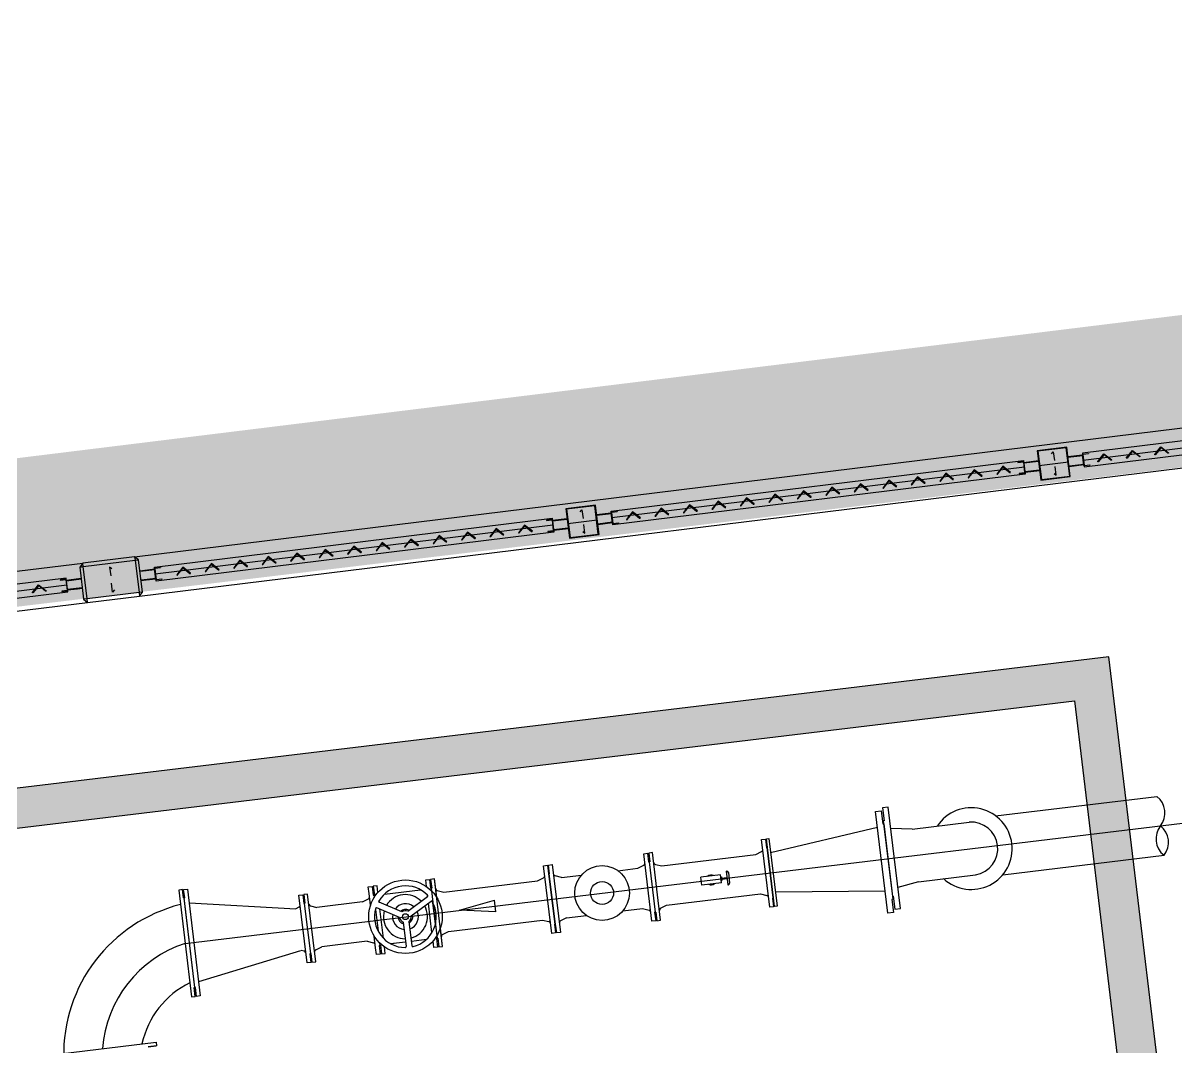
# Model space of a CAD drawing. Extents: x -15449 to 568150, y -1239737 to 53667.
# Drawn here: x 15413.226 to 15415.221, y 7579.547 to 7581.318 of the extents above; entities that cross this region are included whole.
import ezdxf

# ---------------------------------------------------------------- set-up
doc = ezdxf.new("R2010")
doc.units = 0
doc.header["$LTSCALE"] = 8
doc.linetypes.add('X-F10A-LAY-S0-00-ASITE-002$0$HIDDEN', pattern=[0.375, 0.25, -0.125])
doc.layers.get('0').update_dxf_attribs({"color": 1, "linetype": 'CONTINUOUS'})
doc.layers.add('boundary line', color=1, linetype='CONTINUOUS')
doc.layers.add('KEY PLANE', color=8, linetype='CONTINUOUS')
doc.layers.add('Title Blocks', color=255, linetype='CONTINUOUS', lineweight=9)

# ---------------------------------------------------------------- blocks, each defined once
blk = doc.blocks.new('key plane')
at = {"layer": 'KEY PLANE'}
h = blk.add_hatch(dxfattribs=at)
h.set_pattern_fill('AR-CONC', color=256, angle=6.863, style=0)
h.set_pattern_definition([(56.863, (213074.15, -153455.4), (182.7839, 5.9454), [19.05, -209.55]), (1.863, (213074.15, -153455.4), (-57.8208, 185.4763), [15.24, -167.64]), (107.314, (213089.38, -153454.9), (124.9639, 191.4209), [16.19, -178.09]), (53.0472, (213068.08, -153404.97), (274.1606, -9.3483), [28.575, -314.325]), (103.4986, (213090.92, -153405.75), (206.1369, 274.0215), [24.285, -267.135]), (358.047, (213068.08, -153404.97), (206.1373, 274.021), [22.86, -251.46]), (27.863, (213094.81, -153414.54), (162.7488, -83.4154), [19.05, -209.55]), (332.863, (213094.81, -153414.54), (39.3495, 190.2533), [15.24, -167.64]), (78.3144, (213108.38, -153421.5), (202.0979, 106.8382), [16.19, -178.09]), (44.363, (213074.15, -153455.403), (-7.0375, 84.31825), [0, -165.608, 0, -170.18, 0, -168.275]), (14.363, (213074.15, -153455.4), (54.36973, 107.44742), [0, -97.028, 0, -161.798, 0, -64.135]), (334.363, (213017.91, -153462.17), (135.30361, 10.5148), [0, -63.5, 0, -198.12, 0, -262.89]), (324.363, (212992.69, -153465.21), (144.02944, 42.9451), [0, -82.55, 0, -131.572, 0, -186.69])])
h.paths.add_polyline_path([(228973.9, -139618.5), (228950, -139419.9), (239374.8, -138165.2), (240091.7, -144122.2), (229667, -145376.9), (229093.4, -140611.3), (228894.8, -140635.2), (229492.3, -145599.4), (240314.2, -144296.9), (239549.4, -137942.7), (228727.5, -139245.2), (228775.3, -139642.4)])
at = {"linetype": 'X-F10A-LAY-S0-00-ASITE-002$0$HIDDEN', "ltscale": 5, "const_width": 500, "elevation": -113026.9}
blk.add_lwpolyline([(123788.2, -35737.6), (215823.3, -24422.9), (263268, -133596.2), (157601.7, -146587.2), (153087.6, -109885.8), (136684.2, -100431.9), (134424, -98736.9), (132656.9, -96683.4), (131398.4, -94229.9), (130750.5, -91530.8), (129558.6, -83102.8)], close=True, dxfattribs=at)
at = {"layer": 'boundary line', "const_width": 500, "elevation": -113026.9}
blk.add_lwpolyline([(123788.2, -35737.6), (215823.3, -24422.9), (263375.9, -133924.9), (157601.7, -146587.2), (153063.2, -109864.4), (138816.7, -101768.5), (134424, -98736.9), (132656.9, -96683.4), (131398.4, -94229.9), (130750.5, -91530.8), (129961.7, -85952.9)], close=True, dxfattribs=at)
at = {"layer": 'KEY PLANE'}
for p, q in [((234625.5, -137436.8, -113046.1), (243891.8, -136297.6, -113046.1)), ((234649.9, -137635.3, -113026.9), (243916.2, -136496.1, -113026.9)), ((239419.7, -136948.1, -109517.8), (241504, -136691.9, -114781.4)), ((239419.7, -136948.1, -113026.9), (241504, -136691.9, -113026.9)), ((239416.7, -136923.3, -109517.8), (239342.2, -136932.5, -113026.9)), ((239416.7, -136923.3, -113026.9), (239342.2, -136932.5, -113026.9)), ((239118.9, -136959.9, -109517.8), (239193.4, -136950.8, -113026.9)), ((239118.9, -136959.9, -113026.9), (239193.4, -136950.8, -113026.9)), ((239119.3, -136962.9, -109517.8), (239193.7, -136953.8, -113026.9)), ((239119.3, -136962.9, -113026.9), (239193.7, -136953.8, -113026.9)), ((239196.4, -136975.6, -113026.9), (239345.3, -136957.3, -113026.9)), ((239417, -136926.3, -109517.8), (239342.6, -136935.5, -113026.9)), ((239417, -136926.3, -113026.9), (239342.6, -136935.5, -113026.9)), ((239422.4, -136970, -109517.8), (239348, -136979.1, -113026.9)), ((239422.4, -136970, -113026.9), (239348, -136979.1, -113026.9)), ((239422.8, -136973, -109517.8), (239348.3, -136982.1, -113026.9)), ((239422.8, -136973, -113026.9), (239348.3, -136982.1, -113026.9)), ((239122, -136984.8, -109517.8), (237037.7, -137241, -114781.4)), ((239122, -136984.8, -113026.9), (237037.7, -137241, -113026.9)), ((239124.7, -137006.6, -109517.8), (239199.1, -136997.4, -113026.9)), ((239124.7, -137006.6, -113026.9), (239199.1, -136997.4, -113026.9)), ((239125, -137009.6, -109517.8), (239199.5, -137000.4, -113026.9)), ((239125, -137009.6, -113026.9), (239199.5, -137000.4, -113026.9)), ((236736.9, -137252.8, -109517.8), (236811.3, -137243.6, -113026.9)), ((236737.2, -137255.8, -109517.8), (236811.7, -137246.6, -113026.9)), ((236814.3, -137268.4, -113026.9), (236963.2, -137250.1, -113026.9)), ((237034.6, -137216.2, -109517.8), (236960.2, -137225.3, -113026.8)), ((237034.6, -137216.2, -113026.9), (236960.2, -137225.3, -113026.9)), ((237035, -137219.2, -109517.8), (236960.5, -137228.3, -113026.9)), ((237035, -137219.2, -113026.9), (236960.5, -137228.3, -113026.9)), ((237040.3, -137262.8, -109517.8), (236965.9, -137272, -113026.9)), ((237040.3, -137262.8, -113026.9), (236965.9, -137272, -113026.9)), ((237040.7, -137265.8, -109517.8), (236966.3, -137275, -113026.8)), ((237040.7, -137265.8, -113026.9), (236966.3, -137275, -113026.9)), ((236739.9, -137277.6, -109517.8), (234730, -137524.7, -114781.4)), ((236742.6, -137299.4, -109517.8), (236817, -137290.3, -113026.9)), ((236743, -137302.4, -109517.8), (236817.4, -137293.3, -113026.9)), ((225097.3, -138608.2, -113046.1), (234363.5, -137469, -113046.1)), ((234677.4, -137506, -111857.2), (234652.5, -137509, -113026.9)), ((234727.4, -137502.9, -109517.8), (234652.9, -137512, -113026.9)), ((234727, -137499.9, -109517.8), (234677.4, -137506, -111857.2)), ((234280.3, -137554.8, -109517.8), (234330, -137548.7, -111857.2)), ((234280.7, -137557.8, -109517.8), (234355.2, -137548.6, -113026.9)), ((234330, -137548.7, -111857.2), (234354.8, -137545.6, -113026.9)), ((234732.7, -137546.5, -109517.8), (234658.3, -137555.7, -113026.9)), ((234683.5, -137555.6, -111857.2), (234658.6, -137558.7, -113026.9)), ((234733.1, -137549.5, -109517.8), (234683.5, -137555.6, -111857.2)), ((232273.5, -137826.7, -109517.8), (234283.4, -137579.6, -114781.4)), ((234286.1, -137601.4, -109517.8), (234360.5, -137592.3, -113026.9)), ((234286.4, -137604.4, -109517.8), (234336.1, -137598.3, -111857.2)), ((234336.1, -137598.3, -111857.2), (234360.9, -137595.3, -113026.9)), ((225121.7, -138806.7, -113026.9), (234387.9, -137667.5, -113026.9))]:
    blk.add_line(p, q, dxfattribs=at)
at = {"layer": 'KEY PLANE', "ltscale": 2}
for p, q in [((234881, -139390.7, -113026.9), (242414.1, -138482.7, -113026.9)), ((238976.8, -138745.9, -113026.9), (239792.1, -138647.9, -113026.9)), ((238554.7, -138812.9, -113026.9), (238843.4, -138778.3, -113026.9)), ((238379.9, -138805.1, -113026.9), (237839.8, -138933, -113026.9)), ((238554.7, -138812.9, -113026.9), (238447.5, -138809.4, -113026.9)), ((237794.2, -138865.9, -113026.9), (237813.3, -138863.6, -113026.9)), ((237835.3, -139207.6, -113026.9), (237794.2, -138865.9, -113026.9)), ((237813.3, -138863.6, -113026.9), (237818.6, -138907.3, -113026.9)), ((237242.8, -138932.2, -113026.9), (237223.6, -138934.5, -113026.9)), ((237223.6, -138934.5, -113026.9), (237228.9, -138978.3, -113026.9)), ((237284, -139274, -113026.9), (237242.8, -138932.2, -113026.9)), ((237290, -138999.2, -113026.9), (237764.2, -138942.1, -113026.9)), ((237764.2, -138942.1, -113026.9), (237794.3, -138926.9, -113026.9)), ((237818.6, -138907.3, -113026.9), (237821.6, -138907, -113026.9)), ((237821.6, -138907, -113026.9), (237852.2, -139161.2, -113026.9)), ((239012.6, -139043.8, -113026.9), (239827.9, -138945.8, -113026.9)), ((236692.1, -138998.5, -113026.9), (236711.3, -138996.2, -113026.9)), ((236733.2, -139340.3, -113026.9), (236692.1, -138998.5, -113026.9)), ((236711.3, -138996.2, -113026.9), (236716.6, -139040, -113026.9)), ((236711.3, -138996.2, -113026.9), (236716.6, -139040, -113026.9)), ((236717.2, -138994.9, -113026.9), (236736.4, -138992.6, -113026.9)), ((236722.6, -139039.3, -113026.9), (236717.2, -138994.9, -113026.9)), ((236736.4, -138992.6, -113026.9), (236777.7, -139335.5, -113026.9)), ((237067.6, -139023.3, -113026.9), (237168.2, -139011.2, -113026.9)), ((237168.2, -139011.2, -113026.9), (237198.3, -138995.9, -113026.9)), ((237228.9, -138978.3, -113026.9), (237225.9, -138978.7, -113026.9)), ((237225.9, -138978.7, -113026.9), (237256.5, -139232.9, -113026.9)), ((237257.2, -138991.5, -113026.9), (237290, -138999.2, -113026.9)), ((236096.4, -139070.2, -113026.9), (236115.6, -139067.9, -113026.9)), ((236100.4, -139103.5, -113026.9), (236096.4, -139070.2, -113026.9)), ((236115.6, -139067.9, -113026.9), (236120.9, -139111.7, -113026.9)), ((236140.8, -139064.9, -113026.9), (236121.6, -139067.2, -113026.9)), ((236140.8, -139064.9, -113026.9), (236121.6, -139067.2, -113026.9)), ((236121.6, -139067.2, -113026.9), (236126.9, -139111, -113026.9)), ((236121.6, -139067.2, -113026.9), (236126.9, -139111, -113026.9)), ((236181.9, -139406.6, -113026.9), (236140.8, -139064.9, -113026.9)), ((236152, -139157.8, -113026.9), (236140.8, -139064.9, -113026.9)), ((236187.9, -139131.8, -113026.9), (236662.2, -139074.7, -113026.9)), ((236662.2, -139074.7, -113026.9), (236692.3, -139059.5, -113026.9)), ((236716.6, -139040, -113026.9), (236719.6, -139039.6, -113026.9)), ((236716.6, -139040, -113026.9), (236719.6, -139039.6, -113026.9)), ((236719.6, -139039.6, -113026.9), (236722.6, -139039.3, -113026.9)), ((236750.2, -139293.8, -113026.9), (236719.6, -139039.6, -113026.9)), ((236719.6, -139039.6, -113026.9), (236750.2, -139293.8, -113026.9)), ((236719.6, -139039.6, -113026.9), (236750.2, -139293.8, -113026.9)), ((236719.6, -139039.6, -113026.9), (236750.2, -139293.8, -113026.9)), ((236719.6, -139039.6, -113026.9), (236750.2, -139293.8, -113026.9)), ((236783.3, -139057.5, -113026.9), (236750.5, -139049.8, -113026.9)), ((236783.3, -139057.5, -113026.9), (236884, -139045.4, -113026.9)), ((237585.9, -139044.4, -113026.9), (237486.6, -139056.3, -113026.9)), ((237491.4, -139096, -113026.9), (237486.6, -139056.3, -113026.9)), ((237590.7, -139084.1, -113026.9), (237585.9, -139044.4, -113026.9)), ((237587.1, -139054.3, -113026.9), (237591, -139053.8, -113026.9)), ((237589.5, -139074.2, -113026.9), (237593.4, -139073.7, -113026.9)), ((237591, -139053.8, -113026.9), (237593.4, -139073.7, -113026.9)), ((237591.8, -139060.8, -113026.9), (237619.1, -139057.5, -113026.9)), ((237592.6, -139066.7, -113026.9), (237619.8, -139063.5, -113026.9)), ((237615.3, -139025.7, -113026.9), (237617.3, -139025.5, -113026.9)), ((237615.3, -139025.7, -113026.9), (237623.7, -139095.2, -113026.9)), ((237626.2, -139032.5, -113026.9), (237632.6, -139086.1, -113026.9)), ((238586.7, -139078.9, -113026.9), (238483.4, -139107.9, -113026.9)), ((238586.7, -139078.9, -113026.9), (238875.4, -139044, -113026.9)), ((234867.3, -139118.6, -113026.9), (234848.1, -139121, -113026.9)), ((234848.1, -139121, -113026.9), (234913.1, -139661.3, -113026.9)), ((234872.4, -139161.2, -113026.9), (234867.3, -139118.6, -113026.9)), ((234873.3, -139118.5, -113026.9), (234892.5, -139116.2, -113026.9)), ((234878.4, -139161.1, -113026.9), (234873.3, -139118.5, -113026.9)), ((234892.5, -139116.2, -113026.9), (234957.5, -139656.5, -113026.9)), ((235806.5, -139105.1, -113026.9), (235825.7, -139102.8, -113026.9)), ((235810.5, -139138.4, -113026.9), (235806.5, -139105.1, -113026.9)), ((235825.7, -139102.8, -113026.9), (235831, -139146.6, -113026.9)), ((235850.9, -139099.8, -113026.9), (235831.7, -139102.1, -113026.9)), ((235831.7, -139102.1, -113026.9), (235837, -139145.8, -113026.9)), ((235854.9, -139133, -113026.9), (235850.9, -139099.8, -113026.9)), ((235888.2, -139141.4, -113026.9), (236070.1, -139119.5, -113026.9)), ((236120.9, -139111.7, -113026.9), (236123.9, -139111.3, -113026.9)), ((236126.9, -139111, -113026.9), (236123.9, -139111.3, -113026.9)), ((236126.9, -139111, -113026.9), (236123.9, -139111.3, -113026.9)), ((236123.9, -139111.3, -113026.9), (236154.5, -139365.5, -113026.9)), ((236123.9, -139111.3, -113026.9), (236125.4, -139124.4, -113026.9)), ((236123.9, -139111.3, -113026.9), (236125.4, -139124.4, -113026.9)), ((236155.1, -139124.2, -113026.9), (236187.9, -139131.8, -113026.9)), ((236155.1, -139124.2, -113026.9), (236187.9, -139131.8, -113026.9)), ((237590.7, -139084.1, -113026.9), (237491.4, -139096, -113026.9)), ((237623.7, -139095.2, -113026.9), (237625.7, -139095, -113026.9)), ((238418.7, -139127.6, -113026.9), (237863.6, -139131.6, -113026.9)), ((234875.4, -139160.8, -113026.9), (234872.4, -139161.2, -113026.9)), ((234929.9, -139613.5, -113026.9), (234875.4, -139160.7, -113026.9)), ((234929.9, -139613.5, -113026.9), (234875.4, -139160.7, -113026.9)), ((234929.9, -139613.6, -113026.9), (234875.4, -139160.8, -113026.9)), ((234875.5, -139161.4, -113026.9), (234878.4, -139161.1, -113026.9)), ((234929.9, -139613.6, -113026.9), (234875.5, -139162, -113026.9)), ((234929.9, -139613.6, -113026.9), (234875.5, -139162, -113026.9)), ((234929.9, -139613.5, -113026.9), (234875.5, -139162, -113026.9)), ((234929.9, -139613.6, -113026.9), (234875.5, -139162, -113026.9)), ((234902.2, -139185.8, -113026.9), (235440.9, -139215.9, -113026.9)), ((235776.8, -139181.3, -113026.9), (235547.1, -139209, -113026.9)), ((235776.8, -139181.3, -113026.9), (235806.8, -139166.1, -113026.9)), ((235817.7, -139198.1, -113026.9), (235810.5, -139138.4, -113026.9)), ((235831, -139146.6, -113026.9), (235834, -139146.2, -113026.9)), ((235837, -139145.8, -113026.9), (235834, -139146.2, -113026.9)), ((235834, -139146.2, -113026.9), (235835.5, -139159.3, -113026.9)), ((235834, -139146.2, -113026.9), (235835.5, -139159.3, -113026.9)), ((235860.9, -139182.7, -113026.9), (235860.1, -139176.2, -113026.9)), ((235976.4, -139232.1, -113026.9), (235861.8, -139183.1, -113026.9)), ((236005.9, -139228.5, -113026.9), (236105.6, -139153.8, -113026.9)), ((236023.7, -139252.3, -113026.9), (236123.4, -139177.6, -113026.9)), ((236106.4, -139153.2, -113026.9), (236105.6, -139146.6, -113026.9)), ((236128.3, -139335.5, -113026.9), (236110.5, -139187.2, -113026.9)), ((236132.6, -139183.8, -113026.9), (236145.7, -139293, -113026.9)), ((236145.7, -139293, -113026.9), (236132.6, -139183.8, -113026.9)), ((236132.6, -139183.8, -113026.9), (236145.7, -139293, -113026.9)), ((236132.6, -139183.8, -113026.9), (236145.7, -139293, -113026.9)), ((236132.6, -139183.8, -113026.9), (236145.7, -139293, -113026.9)), ((236132.6, -139183.8, -113026.9), (236145.7, -139293, -113026.9)), ((236267.8, -139223.6, -113026.9), (236444.1, -139171.9, -113026.9)), ((236451.3, -139231.9, -113026.9), (236444.1, -139171.9, -113026.9)), ((237313.9, -139197.8, -113026.9), (237788.1, -139140.7, -113026.9)), ((237788.1, -139140.7, -113026.9), (237821, -139148.3, -113026.9)), ((237852.2, -139161.2, -113026.9), (237849.2, -139161.5, -113026.9)), ((237849.2, -139161.5, -113026.9), (237854.5, -139205.3, -113026.9)), ((235455.7, -139208.3, -113026.9), (235440.9, -139215.9, -113026.9)), ((235514.3, -139201.3, -113026.9), (235547.1, -139209, -113026.9)), ((235842.7, -139218.7, -113026.9), (235855.8, -139327.9, -113026.9)), ((235842.7, -139218.7, -113026.9), (235855.8, -139327.9, -113026.9)), ((235842.7, -139218.7, -113026.9), (235855.8, -139327.9, -113026.9)), ((235842.7, -139218.7, -113026.9), (235855.8, -139327.9, -113026.9)), ((235842.7, -139218.7, -113026.9), (235855.8, -139327.9, -113026.9)), ((235964.7, -139259.4, -113026.9), (235850.1, -139210.5, -113026.9)), ((235882.8, -139365.1, -113026.9), (235865, -139216.8, -113026.9)), ((236451.3, -139231.9, -113026.9), (236267.8, -139223.6, -113026.9)), ((236808, -139261.3, -113026.9), (236908.5, -139249.2, -113026.9)), ((237092.1, -139227.1, -113026.9), (237192.8, -139215, -113026.9)), ((237192.8, -139215, -113026.9), (237225.6, -139222.7, -113026.9)), ((237256.5, -139232.9, -113026.9), (237259.5, -139232.5, -113026.9)), ((237259.5, -139232.5, -113026.9), (237264.8, -139276.3, -113026.9)), ((237283.8, -139213, -113026.9), (237313.9, -139197.8, -113026.9)), ((237854.5, -139205.3, -113026.9), (237835.3, -139207.6, -113026.9)), ((235982.5, -139283.2, -113026.9), (235997.4, -139406.9, -113026.9)), ((236012, -139279.6, -113026.9), (236026.9, -139403.3, -113026.9)), ((236211.8, -139330.4, -113026.9), (236686.1, -139273.3, -113026.9)), ((236686.1, -139273.3, -113026.9), (236718.9, -139281, -113026.9)), ((236750.2, -139293.8, -113026.9), (236747.2, -139294.2, -113026.9)), ((236750.2, -139293.8, -113026.9), (236747.2, -139294.2, -113026.9)), ((236747.2, -139294.2, -113026.9), (236752.4, -139337.9, -113026.9)), ((236747.2, -139294.2, -113026.9), (236752.4, -139337.9, -113026.9)), ((236753.2, -139293.5, -113026.9), (236750.2, -139293.8, -113026.9)), ((236758.5, -139337.8, -113026.9), (236753.2, -139293.5, -113026.9)), ((236808, -139261.3, -113026.9), (236778, -139276.5, -113026.9)), ((237264.8, -139276.3, -113026.9), (237284, -139274, -113026.9)), ((235843.6, -139413.6, -113026.9), (235836.5, -139353.9, -113026.9)), ((236024.1, -139379.5, -113026.9), (236100.2, -139370.3, -113026.9)), ((236154.5, -139365.5, -113026.9), (236151.5, -139365.9, -113026.9)), ((236151.5, -139365.9, -113026.9), (236156.7, -139409.6, -113026.9)), ((236152.9, -139352.4, -113026.9), (236154.5, -139365.5, -113026.9)), ((236152.9, -139352.4, -113026.9), (236154.5, -139365.5, -113026.9)), ((236154.5, -139365.5, -113026.9), (236157.5, -139365.2, -113026.9)), ((236154.5, -139365.5, -113026.9), (236157.5, -139365.2, -113026.9)), ((236157.5, -139365.2, -113026.9), (236162.7, -139408.9, -113026.9)), ((236157.5, -139365.2, -113026.9), (236162.7, -139408.9, -113026.9)), ((236181.9, -139406.6, -113026.9), (236170.7, -139313.7, -113026.9)), ((236181.8, -139345.6, -113026.9), (236211.8, -139330.4, -113026.9)), ((236181.8, -139345.6, -113026.9), (236211.8, -139330.4, -113026.9)), ((236752.4, -139337.9, -113026.9), (236733.2, -139340.3, -113026.9)), ((236777.7, -139335.5, -113026.9), (236758.5, -139337.8, -113026.9)), ((234950, -139583.1, -113026.9), (235466.1, -139426, -113026.9)), ((235482.4, -139429.8, -113026.9), (235466.4, -139426.1, -113026.9)), ((235540.9, -139422.8, -113026.9), (235571, -139407.5, -113026.9)), ((235800.7, -139379.9, -113026.9), (235571, -139407.5, -113026.9)), ((235800.7, -139379.9, -113026.9), (235833.5, -139387.5, -113026.9)), ((235847.6, -139446.8, -113026.9), (235843.6, -139413.6, -113026.9)), ((235864.6, -139400.4, -113026.9), (235861.6, -139400.8, -113026.9)), ((235861.6, -139400.8, -113026.9), (235866.8, -139444.5, -113026.9)), ((235863, -139387.3, -113026.9), (235864.6, -139400.4, -113026.9)), ((235863, -139387.3, -113026.9), (235864.6, -139400.4, -113026.9)), ((235864.6, -139400.4, -113026.9), (235867.6, -139400.1, -113026.9)), ((235867.6, -139400.1, -113026.9), (235872.8, -139443.8, -113026.9)), ((235892, -139441.5, -113026.9), (235888, -139408.2, -113026.9)), ((235918.4, -139392.2, -113026.9), (235994.6, -139383, -113026.9)), ((235918.4, -139392.2, -113026.9), (235937.7, -139389.9, -113026.9)), ((236137.5, -139412, -113026.9), (236133.5, -139378.7, -113026.9)), ((236156.7, -139409.6, -113026.9), (236137.5, -139412, -113026.9)), ((236162.7, -139408.9, -113026.9), (236181.9, -139406.6, -113026.9)), ((236162.7, -139408.9, -113026.9), (236181.9, -139406.6, -113026.9)), ((235866.8, -139444.5, -113026.9), (235847.6, -139446.8, -113026.9)), ((235872.8, -139443.8, -113026.9), (235892, -139441.5, -113026.9)), ((234913.1, -139661.3, -113026.9), (234932.3, -139658.9, -113026.9)), ((234926.9, -139613.9, -113026.9), (234929.9, -139613.6, -113026.9)), ((234932.3, -139658.9, -113026.9), (234926.9, -139613.9, -113026.9)), ((234932.9, -139613.8, -113026.9), (234929.9, -139614.2, -113026.9)), ((234938.4, -139658.8, -113026.9), (234932.9, -139613.8, -113026.9)), ((234957.5, -139656.5, -113026.9), (234938.4, -139658.8, -113026.9)), ((234193.3, -139954.9, -113026.9), (234733.6, -139889.9, -113026.9)), ((234733.6, -139889.9, -113026.9), (234735.9, -139909.1, -113026.9)), ((234735.9, -139909.1, -113026.9), (234693.7, -139914.2, -113026.9)), ((234693.7, -139914.2, -113026.9), (234734.7, -139909.2, -113026.9))]:
    blk.add_line(p, q, dxfattribs=at)
at = {"layer": 'KEY PLANE'}
for points, elevation in [([(241499.7, -136656.8), (239415.4, -136913.1), (239424, -136983.2), (241508.4, -136727)], -114781.4), ([(241499.7, -136656.8), (239415.4, -136913.1), (239424, -136983.2), (241508.4, -136727)], -113026.9), ([(239354.4, -137031.7), (239336.1, -136882.9), (239187.3, -136901.2), (239205.6, -137050)], -113026.9), ([(237033.3, -137205.9), (239117.7, -136949.7), (239126.3, -137019.8), (237042, -137276.1)], -114781.4), ([(237033.3, -137205.9), (239117.7, -136949.7), (239126.3, -137019.8), (237042, -137276.1)], -113026.9), ([(236972.4, -137324.6), (236954.1, -137175.7), (236805.2, -137194), (236823.5, -137342.9)], -113026.9), ([(234725.7, -137489.6), (236735.6, -137242.5), (236744.2, -137312.7), (234734.3, -137559.8)], -114781.4), ([(234665.6, -137615.2), (234645.6, -137452.5), (234625.5, -137436.8), (234363.5, -137469), (234347.8, -137489.1), (234367.8, -137651.8), (234387.9, -137667.5), (234649.9, -137635.3)], -113026.9), ([(234365.7, -137486.9), (234627.7, -137454.7), (234647.7, -137617.4), (234385.7, -137649.6)], -113026.9), ([(234279.1, -137544.5), (232269.2, -137791.6), (232277.8, -137861.8), (234287.7, -137614.7)], -114781.4)]:
    blk.add_lwpolyline(points, close=True, dxfattribs=dict(at, elevation=elevation))
at = {"layer": 'KEY PLANE', "ltscale": 0.2, "elevation": -113026.9}
for points in [[(239351.1, -137029.1), (239333.5, -136886.2), (239190.6, -136903.8), (239208.2, -137046.7)], [(236969, -137322), (236951.5, -137179.1), (236808.5, -137196.6), (236826.1, -137339.5)]]:
    blk.add_lwpolyline(points, close=True, dxfattribs=at)
at = {"layer": 'KEY PLANE', "elevation": -113026.9}
for points in [[(239259.8, -136917.4), (239268.5, -136906.3), (239274, -136951)], [(239272, -137016.7), (239283.1, -137025.4), (239277.6, -136980.7)], [(236877.7, -137210.3), (236886.4, -137199.1), (236891.9, -137243.8)], [(236889.9, -137309.5), (236901.1, -137318.2), (236895.6, -137273.6)], [(234625.5, -137436.8), (234627.7, -137454.7), (234645.6, -137452.5)], [(234347.8, -137489.1), (234365.7, -137486.9), (234363.5, -137469)], [(234510.1, -137497.8), (234499, -137489.1), (234504.5, -137533.8)], [(234523.2, -137604), (234514.5, -137615.2), (234509, -137570.5)], [(234665.6, -137615.2), (234647.7, -137617.4), (234649.9, -137635.3)], [(234387.9, -137667.5), (234385.7, -137649.6), (234367.8, -137651.8)], [(228973.9, -139618.5), (228950, -139419.9), (239374.8, -138165.2), (240091.7, -144122.2), (229667, -145376.9), (229093.4, -140611.3), (228894.8, -140635.2), (229492.3, -145599.4), (240314.2, -144296.9), (239549.4, -137942.7), (228727.5, -139245.2), (228775.3, -139642.4), (228973.9, -139618.5)]]:
    blk.add_lwpolyline(points, dxfattribs=at)
at = {"layer": 'KEY PLANE', "ltscale": 0.1}
for points, elevation in [([(239426, -136977.6, -0.414214), (239423.1, -136975.3), (239416.4, -136920.9, -0.414214), (239418.6, -136918.1), (239445.8, -136914.7), (239446, -136916.3), (239418.8, -136919.6, 0.414214), (239418, -136920.8), (239424.7, -136975.1, 0.414214), (239425.8, -136976), (239453, -136972.7), (239453.2, -136974.3)], -114781.4), ([(239426, -136977.6, -0.414214), (239423.1, -136975.3), (239416.4, -136920.9, -0.414214), (239418.6, -136918.1), (239445.8, -136914.7), (239446, -136916.3), (239418.8, -136919.6, 0.414214), (239418, -136920.8), (239424.7, -136975.1, 0.414214), (239425.8, -136976), (239453, -136972.7), (239453.2, -136974.3)], -113026.9), ([(239520.4, -136926.7), (239497.3, -136956.3, -0.414214), (239493.9, -136956.7), (239493.4, -136956.3), (239524.2, -136916.9), (239563.6, -136947.7), (239563.2, -136948.2, -0.414214), (239559.9, -136948.6), (239530.2, -136925.4, 0.414214)], -114781.4), ([(239520.4, -136926.7), (239497.3, -136956.3, -0.414214), (239493.9, -136956.7), (239493.4, -136956.3), (239524.2, -136916.9), (239563.6, -136947.7), (239563.2, -136948.2, -0.414214), (239559.9, -136948.6), (239530.2, -136925.4, 0.414214)], -113026.9), ([(239664.3, -136909), (239641.2, -136938.6, -0.414214), (239637.8, -136939), (239637.3, -136938.6), (239668.1, -136899.2), (239707.5, -136930), (239707.2, -136930.5, -0.414214), (239703.8, -136930.9), (239674.2, -136907.7, 0.414214)], -114781.4), ([(239664.3, -136909), (239641.2, -136938.6, -0.414214), (239637.8, -136939), (239637.3, -136938.6), (239668.1, -136899.2), (239707.5, -136930), (239707.2, -136930.5, -0.414214), (239703.8, -136930.9), (239674.2, -136907.7, 0.414214)], -113026.9), ([(239808.2, -136891.3), (239785.1, -136920.9, -0.414214), (239781.7, -136921.3), (239781.3, -136920.9), (239812, -136881.5), (239851.4, -136912.3), (239851.1, -136912.8, -0.414214), (239847.7, -136913.2), (239818.1, -136890.1, 0.414214)], -114781.4), ([(239808.2, -136891.3), (239785.1, -136920.9, -0.414214), (239781.7, -136921.3), (239781.3, -136920.9), (239812, -136881.5), (239851.4, -136912.3), (239851.1, -136912.8, -0.414214), (239847.7, -136913.2), (239818.1, -136890.1, 0.414214)], -113026.9), ([(239019.1, -136988.3), (239048.7, -137011.4, 0.414214), (239052.1, -137011), (239052.5, -137010.5), (239013, -136979.8), (238982.3, -137019.2), (238982.7, -137019.5, 0.414214), (238986.1, -137019.1), (239009.3, -136989.5, -0.414214)], -114781.4), ([(239019.1, -136988.3), (239048.7, -137011.4, 0.414214), (239052.1, -137011), (239052.5, -137010.5), (239013, -136979.8), (238982.3, -137019.2), (238982.7, -137019.5, 0.414214), (238986.1, -137019.1), (239009.3, -136989.5, -0.414214)], -113026.9), ([(239123, -137014.8, 0.414214), (239125.3, -137011.9), (239118.6, -136957.6, 0.414214), (239115.7, -136955.3), (239088.5, -136958.6), (239088.7, -136960.2), (239115.9, -136956.9, -0.414214), (239117, -136957.8), (239123.7, -137012.1, -0.414214), (239122.9, -137013.3), (239095.7, -137016.6), (239095.9, -137018.2)], -114781.4), ([(239123, -137014.8, 0.414214), (239125.3, -137011.9), (239118.6, -136957.6, 0.414214), (239115.7, -136955.3), (239088.5, -136958.6), (239088.7, -136960.2), (239115.9, -136956.9, -0.414214), (239117, -136957.8), (239123.7, -137012.1, -0.414214), (239122.9, -137013.3), (239095.7, -137016.6), (239095.9, -137018.2)], -113026.9), ([(238587.3, -137041.4), (238617, -137064.5, 0.414214), (238620.3, -137064.1), (238620.7, -137063.6), (238581.3, -137032.8), (238550.5, -137072.2), (238551, -137072.6, 0.414214), (238554.4, -137072.2), (238577.5, -137042.6, -0.414214)], -114781.4), ([(238587.3, -137041.4), (238617, -137064.5, 0.414214), (238620.3, -137064.1), (238620.7, -137063.6), (238581.3, -137032.8), (238550.5, -137072.2), (238551, -137072.6, 0.414214), (238554.4, -137072.2), (238577.5, -137042.6, -0.414214)], -113026.9), ([(238731.2, -137023.7), (238760.9, -137046.8, 0.414214), (238764.3, -137046.4), (238764.6, -137045.9), (238725.2, -137015.1), (238694.4, -137054.6), (238694.9, -137054.9, 0.414214), (238698.3, -137054.5), (238721.4, -137024.9, -0.414214)], -114781.4), ([(238731.2, -137023.7), (238760.9, -137046.8, 0.414214), (238764.3, -137046.4), (238764.6, -137045.9), (238725.2, -137015.1), (238694.4, -137054.6), (238694.9, -137054.9, 0.414214), (238698.3, -137054.5), (238721.4, -137024.9, -0.414214)], -113026.9), ([(238875.2, -137006), (238904.8, -137029.1, 0.414214), (238908.2, -137028.7), (238908.5, -137028.2), (238869.1, -136997.5), (238838.4, -137036.9), (238838.8, -137037.2, 0.414214), (238842.2, -137036.8), (238865.3, -137007.2, -0.414214)], -114781.4), ([(238875.2, -137006), (238904.8, -137029.1, 0.414214), (238908.2, -137028.7), (238908.5, -137028.2), (238869.1, -136997.5), (238838.4, -137036.9), (238838.8, -137037.2, 0.414214), (238842.2, -137036.8), (238865.3, -137007.2, -0.414214)], -113026.9), ([(238155.6, -137094.4), (238185.2, -137117.6, 0.414214), (238188.6, -137117.2), (238189, -137116.7), (238149.5, -137085.9), (238118.8, -137125.3), (238119.2, -137125.7, 0.414214), (238122.6, -137125.3), (238145.8, -137095.6, -0.414214)], -114781.4), ([(238155.6, -137094.4), (238185.2, -137117.6, 0.414214), (238188.6, -137117.2), (238189, -137116.7), (238149.5, -137085.9), (238118.8, -137125.3), (238119.2, -137125.7, 0.414214), (238122.6, -137125.3), (238145.8, -137095.6, -0.414214)], -113026.9), ([(238299.5, -137076.7), (238329.1, -137099.9, 0.414214), (238332.5, -137099.5), (238332.9, -137099), (238293.5, -137068.2), (238262.7, -137107.6), (238263.2, -137108, 0.414214), (238266.5, -137107.6), (238289.7, -137078, -0.414214)], -114781.4), ([(238299.5, -137076.7), (238329.1, -137099.9, 0.414214), (238332.5, -137099.5), (238332.9, -137099), (238293.5, -137068.2), (238262.7, -137107.6), (238263.2, -137108, 0.414214), (238266.5, -137107.6), (238289.7, -137078, -0.414214)], -113026.9), ([(238443.4, -137059.1), (238473, -137082.2, 0.414214), (238476.4, -137081.8), (238476.8, -137081.3), (238437.4, -137050.5), (238406.6, -137089.9), (238407.1, -137090.3, 0.414214), (238410.4, -137089.9), (238433.6, -137060.3, -0.414214)], -114781.4), ([(238443.4, -137059.1), (238473, -137082.2, 0.414214), (238476.4, -137081.8), (238476.8, -137081.3), (238437.4, -137050.5), (238406.6, -137089.9), (238407.1, -137090.3, 0.414214), (238410.4, -137089.9), (238433.6, -137060.3, -0.414214)], -113026.9), ([(237723.8, -137147.5), (237753.5, -137170.7, 0.414214), (237756.8, -137170.3), (237757.2, -137169.8), (237717.8, -137139), (237687, -137178.4), (237687.5, -137178.8, 0.414214), (237690.9, -137178.4), (237714, -137148.7, -0.414214)], -114781.4), ([(237723.8, -137147.5), (237753.5, -137170.7, 0.414214), (237756.8, -137170.3), (237757.2, -137169.8), (237717.8, -137139), (237687, -137178.4), (237687.5, -137178.8, 0.414214), (237690.9, -137178.4), (237714, -137148.7, -0.414214)], -113026.9), ([(237867.7, -137129.8), (237897.4, -137153, 0.414214), (237900.8, -137152.6), (237901.1, -137152.1), (237861.7, -137121.3), (237830.9, -137160.7), (237831.4, -137161.1, 0.414214), (237834.8, -137160.7), (237857.9, -137131, -0.414214)], -114781.4), ([(237867.7, -137129.8), (237897.4, -137153, 0.414214), (237900.8, -137152.6), (237901.1, -137152.1), (237861.7, -137121.3), (237830.9, -137160.7), (237831.4, -137161.1, 0.414214), (237834.8, -137160.7), (237857.9, -137131, -0.414214)], -113026.9), ([(238011.7, -137112.1), (238041.3, -137135.3, 0.414214), (238044.7, -137134.9), (238045, -137134.4), (238005.6, -137103.6), (237974.9, -137143), (237975.3, -137143.4, 0.414214), (237978.7, -137143), (238001.8, -137113.3, -0.414214)], -114781.4), ([(238011.7, -137112.1), (238041.3, -137135.3, 0.414214), (238044.7, -137134.9), (238045, -137134.4), (238005.6, -137103.6), (237974.9, -137143), (237975.3, -137143.4, 0.414214), (237978.7, -137143), (238001.8, -137113.3, -0.414214)], -113026.9), ([(237043.9, -137270.5, -0.414214), (237041, -137268.2), (237034.3, -137213.8, -0.414214), (237036.6, -137210.9), (237063.8, -137207.6), (237064, -137209.1), (237036.8, -137212.5, 0.414214), (237035.9, -137213.6), (237042.6, -137268, 0.414214), (237043.7, -137268.9), (237070.9, -137265.5), (237071.1, -137267.1)], -114781.4), ([(237043.9, -137270.5, -0.414214), (237041, -137268.2), (237034.3, -137213.8, -0.414214), (237036.6, -137210.9), (237063.8, -137207.6), (237064, -137209.1), (237036.8, -137212.5, 0.414214), (237035.9, -137213.6), (237042.6, -137268, 0.414214), (237043.7, -137268.9), (237070.9, -137265.5), (237071.1, -137267.1)], -113026.9), ([(237148.2, -137218.3), (237177.8, -137241.4, 0.414214), (237181.2, -137241), (237181.5, -137240.5), (237142.1, -137209.8), (237111.4, -137249.2), (237111.8, -137249.5, 0.414214), (237115.2, -137249.1), (237138.3, -137219.5, -0.414214)], -114781.4), ([(237292.1, -137200.6), (237321.7, -137223.7, 0.414214), (237325.1, -137223.3), (237325.5, -137222.9), (237286, -137192.1), (237255.3, -137231.5), (237255.7, -137231.9, 0.414214), (237259.1, -137231.4), (237282.3, -137201.8, -0.414214)], -114781.4), ([(237292.1, -137200.6), (237321.7, -137223.7, 0.414214), (237325.1, -137223.3), (237325.5, -137222.9), (237286, -137192.1), (237255.3, -137231.5), (237255.7, -137231.9, 0.414214), (237259.1, -137231.4), (237282.3, -137201.8, -0.414214)], -113026.9), ([(237436, -137182.9), (237465.6, -137206.1, 0.414214), (237469, -137205.6), (237469.4, -137205.2), (237430, -137174.4), (237399.2, -137213.8), (237399.7, -137214.2, 0.414214), (237403, -137213.7), (237426.2, -137184.1, -0.414214)], -114781.4), ([(237436, -137182.9), (237465.6, -137206.1, 0.414214), (237469, -137205.6), (237469.4, -137205.2), (237430, -137174.4), (237399.2, -137213.8), (237399.7, -137214.2, 0.414214), (237403, -137213.7), (237426.2, -137184.1, -0.414214)], -113026.9), ([(237579.9, -137165.2), (237609.5, -137188.4, 0.414214), (237612.9, -137187.9), (237613.3, -137187.5), (237573.9, -137156.7), (237543.1, -137196.1), (237543.6, -137196.5, 0.414214), (237546.9, -137196.1), (237570.1, -137166.4, -0.414214)], -114781.4), ([(237579.9, -137165.2), (237609.5, -137188.4, 0.414214), (237612.9, -137187.9), (237613.3, -137187.5), (237573.9, -137156.7), (237543.1, -137196.1), (237543.6, -137196.5, 0.414214), (237546.9, -137196.1), (237570.1, -137166.4, -0.414214)], -113026.9), ([(236741, -137307.7, 0.414214), (236743.2, -137304.8), (236736.6, -137250.4, 0.414214), (236733.7, -137248.1), (236706.5, -137251.5), (236706.7, -137253.1), (236733.9, -137249.7, -0.414214), (236735, -137250.6), (236741.7, -137305, -0.414214), (236740.8, -137306.1), (236713.6, -137309.4), (236713.8, -137311)], -114781.4), ([(236170.5, -137338.5), (236200.2, -137361.6, 0.414214), (236203.5, -137361.2), (236203.9, -137360.7), (236164.5, -137330), (236133.7, -137369.4), (236134.2, -137369.7, 0.414214), (236137.6, -137369.3), (236160.7, -137339.7, -0.414214)], -113026.9), ([(236314.4, -137320.8), (236344.1, -137343.9, 0.414214), (236347.4, -137343.5), (236347.8, -137343), (236308.4, -137312.3), (236277.6, -137351.7), (236278.1, -137352, 0.414214), (236281.5, -137351.6), (236304.6, -137322, -0.414214)], -113026.9), ([(236458.4, -137303.1), (236488, -137326.2, 0.414214), (236491.4, -137325.8), (236491.7, -137325.4), (236452.3, -137294.6), (236421.5, -137334), (236422, -137334.4, 0.414214), (236425.4, -137333.9), (236448.5, -137304.3, -0.414214)], -113026.9), ([(236602.3, -137285.4), (236631.9, -137308.5, 0.414214), (236635.3, -137308.1), (236635.6, -137307.7), (236596.2, -137276.9), (236565.5, -137316.3), (236565.9, -137316.7, 0.414214), (236569.3, -137316.2), (236592.5, -137286.6, -0.414214)], -113026.9), ([(235738.8, -137391.6), (235768.4, -137414.7, 0.414214), (235771.8, -137414.3), (235772.1, -137413.8), (235732.7, -137383), (235702, -137422.4), (235702.4, -137422.8, 0.414214), (235705.8, -137422.4), (235729, -137392.8, -0.414214)], -113026.9), ([(235882.7, -137373.9), (235912.3, -137397, 0.414214), (235915.7, -137396.6), (235916.1, -137396.1), (235876.7, -137365.3), (235845.9, -137404.8), (235846.4, -137405.1, 0.414214), (235849.7, -137404.7), (235872.9, -137375.1, -0.414214)], -113026.9), ([(236026.6, -137356.2), (236056.2, -137379.3, 0.414214), (236059.6, -137378.9), (236060, -137378.4), (236020.6, -137347.7), (235989.8, -137387.1), (235990.3, -137387.4, 0.414214), (235993.6, -137387), (236016.8, -137357.4, -0.414214)], -113026.9), ([(235307, -137444.6), (235336.7, -137467.8, 0.414214), (235340, -137467.4), (235340.4, -137466.9), (235301, -137436.1), (235270.2, -137475.5), (235270.7, -137475.9, 0.414214), (235274.1, -137475.5), (235297.2, -137445.8, -0.414214)], -113026.9), ([(235450.9, -137426.9), (235480.6, -137450.1, 0.414214), (235483.9, -137449.7), (235484.3, -137449.2), (235444.9, -137418.4), (235414.1, -137457.8), (235414.6, -137458.2, 0.414214), (235418, -137457.8), (235441.1, -137428.2, -0.414214)], -113026.9), ([(235594.9, -137409.3), (235624.5, -137432.4, 0.414214), (235627.9, -137432), (235628.2, -137431.5), (235588.8, -137400.7), (235558.1, -137440.1), (235558.5, -137440.5, 0.414214), (235561.9, -137440.1), (235585, -137410.5, -0.414214)], -113026.9), ([(234736.3, -137554.2, -0.414214), (234733.4, -137551.9), (234726.7, -137497.5, -0.414214), (234729, -137494.6), (234756.2, -137491.3), (234756.3, -137492.8), (234729.2, -137496.2, 0.414214), (234728.3, -137497.3), (234735, -137551.7, 0.414214), (234736.1, -137552.6), (234763.3, -137549.2), (234763.5, -137550.8)], -114781.4), ([(234875.3, -137497.7), (234904.9, -137520.9, 0.414214), (234908.3, -137520.4), (234908.7, -137520), (234869.2, -137489.2), (234838.5, -137528.6), (234838.9, -137529, 0.414214), (234842.3, -137528.6), (234865.5, -137498.9, -0.414214)], -113026.9), ([(235019.2, -137480), (235048.8, -137503.2, 0.414214), (235052.2, -137502.8), (235052.6, -137502.3), (235013.2, -137471.5), (234982.4, -137510.9), (234982.9, -137511.3, 0.414214), (234986.2, -137510.9), (235009.4, -137481.2, -0.414214)], -113026.9), ([(235163.1, -137462.3), (235192.7, -137485.5, 0.414214), (235196.1, -137485.1), (235196.5, -137484.6), (235157.1, -137453.8), (235126.3, -137493.2), (235126.8, -137493.6, 0.414214), (235130.1, -137493.2), (235153.3, -137463.5, -0.414214)], -113026.9), ([(234284.5, -137609.7, 0.414214), (234286.7, -137606.8), (234280.1, -137552.4, 0.414214), (234277.2, -137550.1), (234250, -137553.5), (234250.2, -137555.1), (234277.4, -137551.7, -0.414214), (234278.5, -137552.6), (234285.2, -137607, -0.414214), (234284.3, -137608.1), (234257.1, -137611.5), (234257.3, -137613)], -114781.4), ([(234135.9, -137588.6), (234112.8, -137618.2, -0.414214), (234109.4, -137618.7), (234109, -137618.3), (234139.7, -137578.9), (234179.1, -137609.7), (234178.8, -137610.1, -0.414214), (234175.4, -137610.5), (234145.8, -137587.4, 0.414214)], -113026.9)]:
    blk.add_lwpolyline(points, format="xyb", close=True, dxfattribs=dict(at, elevation=elevation))
at = {"layer": 'KEY PLANE', "ltscale": 2, "elevation": -113026.9}
for points in [[(238457.3, -139167.8), (238452.8, -139168.3), (238460.7, -139234), (238432, -139237.4), (238370.3, -138724.8), (238399, -138721.4), (238406.9, -138787), (238411.4, -138786.5), (238457.3, -139167.8)], [(238455.2, -139153.3), (238459.7, -139152.8), (238467.6, -139218.4), (238496.3, -139215), (238434.6, -138702.4), (238405.9, -138705.8), (238413.8, -138771.5), (238409.3, -138772), (238455.2, -139153.3)], [(237821.6, -138907), (237823.6, -138906.7), (237818.3, -138863), (237831.1, -138861.4), (237872.3, -139203.2), (237859.5, -139204.7), (237854.2, -139160.9), (237852.2, -139161.2), (237821.6, -138907)], [(237256.5, -139232.9), (237253.5, -139233.2), (237258.8, -139277), (237239.6, -139279.3), (237198.5, -138937.6), (237217.6, -138935.3), (237222.9, -138979), (237225.9, -138978.7), (237256.5, -139232.9)], [(236750.2, -139293.8), (236747.2, -139294.2), (236752.4, -139337.9), (236733.2, -139340.3), (236692.1, -138998.5), (236711.3, -138996.2), (236716.6, -139040), (236719.6, -139039.6), (236750.2, -139293.8)], [(235513.6, -139442.6), (235510.6, -139443), (235515.9, -139486.8), (235496.7, -139489.1), (235455.6, -139147.3), (235474.8, -139145), (235480, -139188.8), (235483, -139188.4), (235513.6, -139442.6)], [(235513.6, -139442.6), (235516.6, -139442.3), (235521.9, -139486.1), (235541.1, -139483.7), (235499.9, -139142), (235480.8, -139144.3), (235486, -139188.1), (235483, -139188.4), (235513.6, -139442.6)], [(236145.7, -139293), (236132.6, -139183.8)], [(236145.7, -139293), (236132.6, -139183.8)], [(235842.7, -139218.7), (235855.8, -139327.9)]]:
    blk.add_lwpolyline(points, dxfattribs=at)
at = {"layer": 'KEY PLANE', "ltscale": 2}
for centre, radius in [((236988, -139136.2, -113026.9), 138.2), ((235994.2, -139255.9, -113026.9), 185.7), ((236988, -139136.2, -113026.9), 58), ((235994.2, -139255.9, -113026.9), 14.9)]:
    blk.add_circle(centre, radius, dxfattribs=at)
for centre, radius, start, end in [((239726.6, -138731.4, -113026.9), 106.1, 321.87014, 51.87014), ((238853.7, -138911.8, -113026.9), 206.6, 227.24914, 146.47495), ((238853.7, -138911.8, -113026.9), 133.9, 279.33596, 94.39004), ((239893.4, -138862.3, -113026.9), 106.1, 141.86538, 231.86538), ((239744.5, -138880.2, -113026.9), 106.1, 321.86062, 51.86062), ((237789.4, -138917.2, -113026.9), 10.9, 296.863, 6.863), ((237193.4, -138986.3, -113026.9), 10.9, 296.863, 6.863), ((237259.6, -138980.9, -113026.9), 10.9, 186.863, 256.863), ((236687.3, -139049.8, -113026.9), 10.9, 296.863, 6.863), ((236753, -139039.3, -113026.9), 10.9, 186.863, 256.863), ((237538.7, -139070.2, -113026.9), 25, 59.9931, 133.7329), ((237618.2, -139033.4, -113026.9), 8, 6.863, 96.863), ((235994.2, -139255.9, -113026.9), 156, 44.18532, 149.54068), ((236157.6, -139113.6, -113026.9), 10.9, 186.863, 256.863), ((236157.6, -139113.6, -113026.9), 10.9, 186.863, 256.863), ((237538.7, -139070.2, -113026.9), 25, 239.9931, 313.7329), ((237624.7, -139087.1, -113026.9), 8, 276.863, 6.863), ((235047.9, -139951.9, -113026.9), 781.1, 104.14998, 181.22565), ((235516.8, -139190.7, -113026.9), 10.9, 186.863, 256.863), ((235801.9, -139156.4, -113026.9), 10.9, 296.863, 6.863), ((235863.6, -139179, -113026.9), 4.46, 149.54068, 246.863), ((235994.2, -139255.9, -113026.9), 111.4, 44.52526, 149.20075), ((235994.2, -139255.9, -113026.9), 65.3, 50.02467, 143.70133), ((235994.2, -139255.9, -113026.9), 156, 284.18532, 29.54068), ((236102.9, -139150.2, -113026.9), 4.46, 306.863, 44.18532), ((236126.1, -139181.1, -113026.9), 4.46, 29.54068, 126.863), ((237818.5, -139158.9, -113026.9), 10.9, 6.863, 76.863), ((235450.8, -139198.6, -113026.9), 10.9, 296.863, 6.863), ((235994.2, -139255.9, -113026.9), 156, 164.18532, 269.54068), ((235848.4, -139214.6, -113026.9), 4.46, 66.863, 164.18532), ((235994.2, -139255.9, -113026.9), 111.4, 164.52526, 269.20075), ((235994.2, -139255.9, -113026.9), 65.3, 170.02467, 263.70133), ((235994.2, -139255.9, -113026.9), 37.1, 60.44118, 133.28482), ((235994.2, -139255.9, -113026.9), 29.7, 66.863, 126.863), ((235994.2, -139255.9, -113026.9), 29.7, 306.863, 6.863), ((235994.2, -139255.9, -113026.9), 37.1, 300.44118, 13.28482), ((235994.2, -139255.9, -113026.9), 65.3, 290.02467, 23.70133), ((235994.2, -139255.9, -113026.9), 111.4, 284.52526, 29.20075), ((237223.1, -139233.2, -113026.9), 10.9, 6.863, 76.863), ((237288.7, -139222.7, -113026.9), 10.9, 116.863, 186.863), ((235994.2, -139255.9, -113026.9), 37.1, 180.44118, 253.28482), ((235994.2, -139255.9, -113026.9), 29.7, 186.863, 246.863), ((236716.4, -139291.6, -113026.9), 10.9, 6.863, 76.863), ((236782.9, -139286.2, -113026.9), 10.9, 116.863, 186.863), ((236186.7, -139355.3, -113026.9), 10.9, 116.863, 186.863), ((236186.7, -139355.3, -113026.9), 10.9, 116.863, 186.863), ((235065.9, -139966, -113026.9), 604, 107.86417, 175.86217), ((235545.9, -139432.4, -113026.9), 10.9, 116.863, 186.863), ((235831, -139398.1, -113026.9), 10.9, 6.863, 76.863), ((235993, -139407.4, -113026.9), 4.46, 269.54068, 6.863), ((236031.4, -139402.8, -113026.9), 4.46, 186.863, 284.18532), ((235479.9, -139440.4, -113026.9), 10.9, 6.863, 76.863), ((235100.5, -139993.1, -113026.9), 448, 115.93043, 167.79616)]:
    blk.add_arc(centre, radius, start, end, dxfattribs=at)

msp = doc.modelspace()

# ---------------------------------------------------------------- block references
at = {"layer": 'Title Blocks', "xscale": 0.0003423013878597064, "yscale": 0.0003423013878597064, "zscale": 0.0003423013878597064}
msp.add_blockref('key plane', (15333.1067, 7627.4397), dxfattribs=at)

doc.saveas('drawing.dxf')
